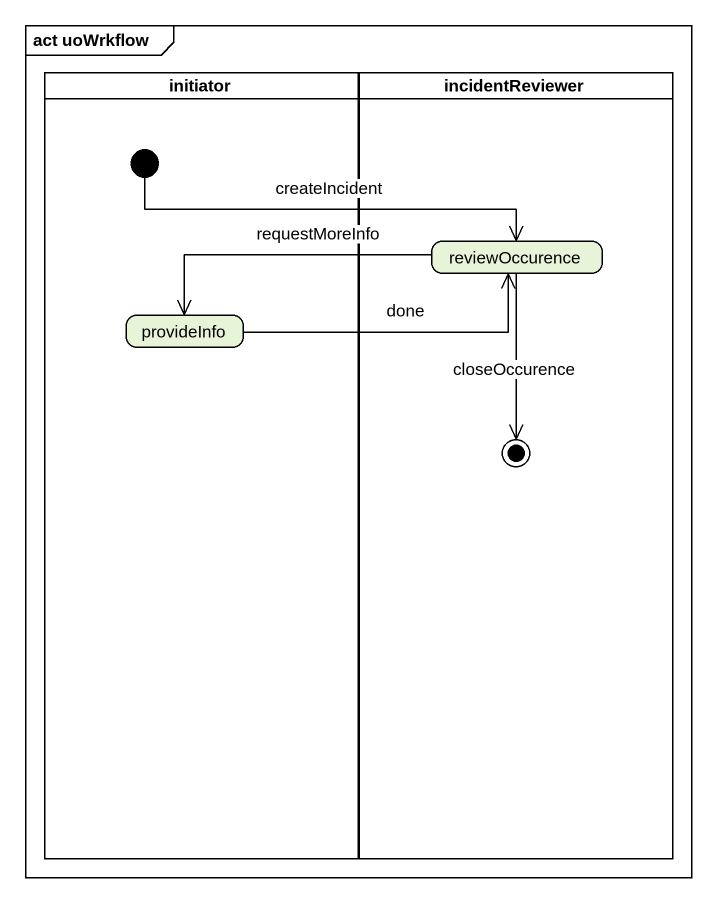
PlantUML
@startuml
mainframe act uoWrkflow
hide empty description
state initiator <<partition>> {
  state initial1 <<start>>
  state provideInfo
}
state incidentReviewer <<partition>> {
  state reviewOccurence
  reviewOccurence --> [*] : closeOccurence
}
initial1 -right-> reviewOccurence : createIncident
reviewOccurence -left-> provideInfo : requestMoreInfo
provideInfo -right-> reviewOccurence : done
@enduml
